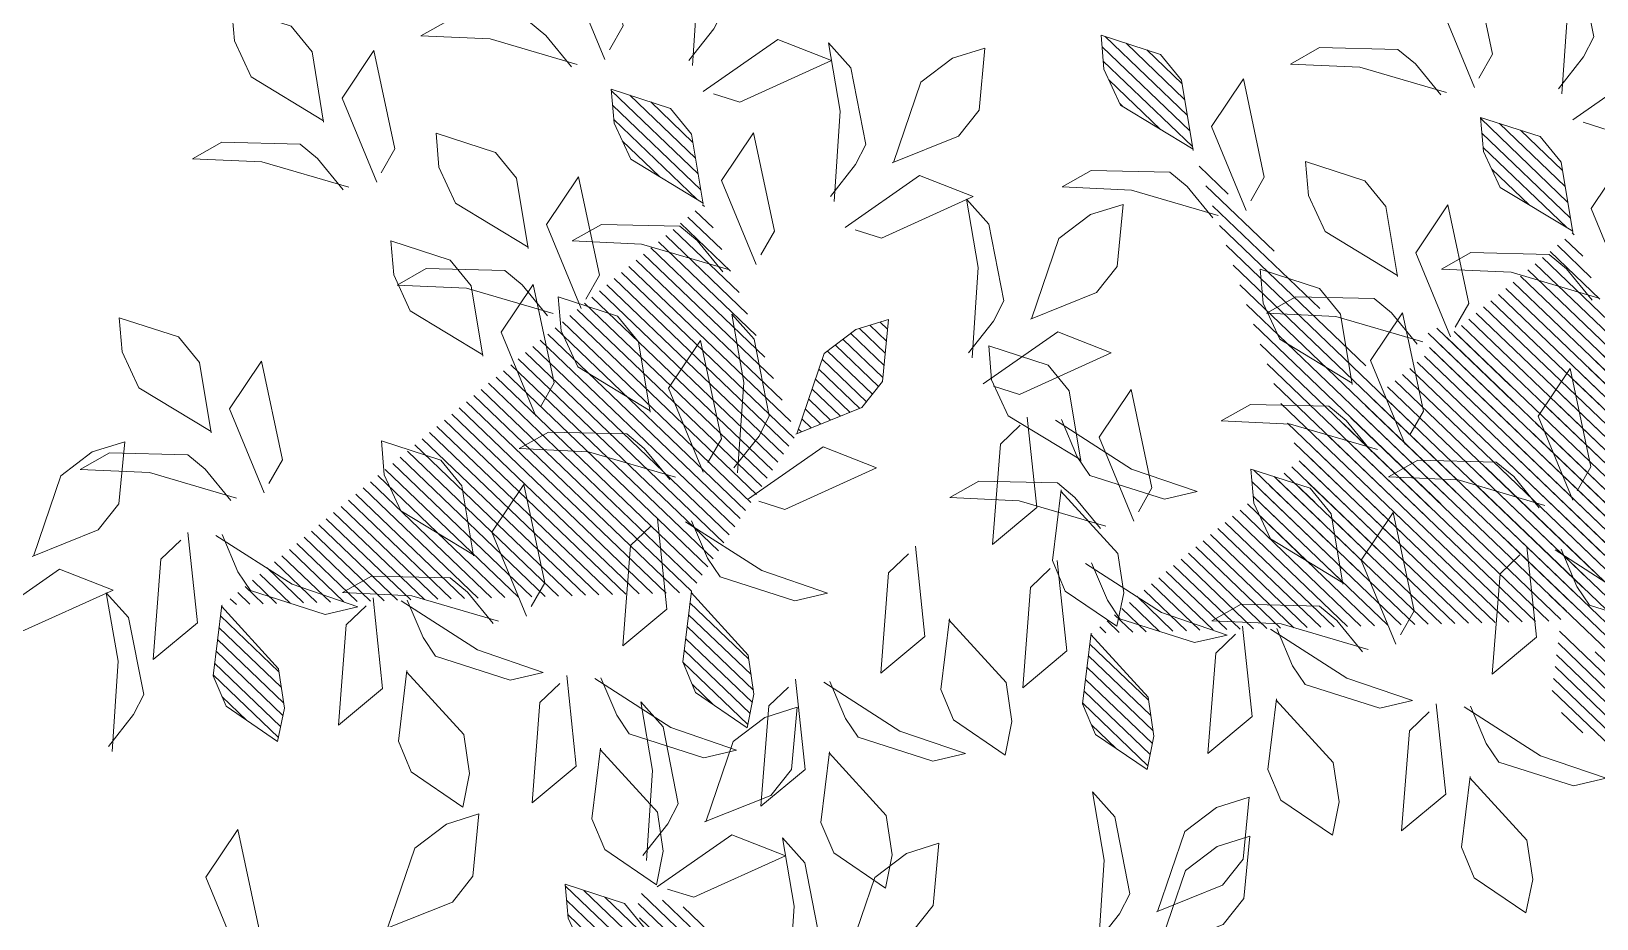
# Model space of a CAD drawing. Header units: centimetres. Extents: x 10243 to 22741, y 2279 to 4414.
# Drawn here: x 12167.81 to 12184.83, y 3120.76 to 3130.41 of the extents above; entities that cross this region are included whole.
import ezdxf

# ---------------------------------------------------------------- set-up
doc = ezdxf.new("R2010")
doc.units = ezdxf.units.CM
doc.header["$MEASUREMENT"] = 0
doc.layers.add('250', color=250, linetype='Continuous')
pattern_1 = [(45, (-1654801.513832, 54996.583929), (-0.0105615167031, 0.0105615167031), [])]

# ---------------------------------------------------------------- blocks, each defined once
blk = doc.blocks.new('U1')
at = {"lineweight": 0}
h = blk.add_hatch(dxfattribs=at)
h.set_pattern_fill('ANSI31', color=63, scale=0.11949, style=0)
h.set_pattern_definition(pattern_1)
edge = h.paths.add_edge_path()
edge.add_line((-2359702.9032, 78422.6832), (-2359702.8873, 78422.7934))
edge.add_line((-2359702.8873, 78422.7934), (-2359702.8553, 78422.8342))
edge.add_line((-2359702.8553, 78422.8342), (-2359702.763, 78422.8662))
edge.add_line((-2359702.763, 78422.8662), (-2359702.7665, 78422.8129))
edge.add_line((-2359702.7665, 78422.8129), (-2359702.7914, 78422.7562))
edge.add_line((-2359702.7914, 78422.7562), (-2359702.9032, 78422.6852))
edge.add_line((-2359703.1841, 78422.9027), (-2359703.1681, 78423.0129))
edge.add_line((-2359703.1681, 78423.0129), (-2359703.1362, 78423.0537))
edge.add_line((-2359703.1362, 78423.0537), (-2359703.0438, 78423.0856))
edge.add_line((-2359703.0438, 78423.0856), (-2359703.0474, 78423.0324))
edge.add_line((-2359703.0474, 78423.0324), (-2359703.0722, 78422.9756))
edge.add_line((-2359703.0722, 78422.9756), (-2359703.1841, 78422.9046))
edge.add_line((-2359703.5705, 78423.2847), (-2359703.6747, 78423.324))
edge.add_line((-2359703.6747, 78423.324), (-2359703.7077, 78423.364))
edge.add_line((-2359703.7077, 78423.364), (-2359703.719, 78423.461))
edge.add_line((-2359703.719, 78423.461), (-2359703.6678, 78423.4461))
edge.add_line((-2359703.6678, 78423.4461), (-2359703.6177, 78423.4096))
edge.add_line((-2359703.6177, 78423.4096), (-2359703.5725, 78423.2851))
edge.add_line((-2359703.8238, 78422.7678), (-2359703.808, 78422.6575))
edge.add_line((-2359703.808, 78422.6575), (-2359703.8271, 78422.6093))
edge.add_line((-2359703.8271, 78422.6093), (-2359703.9067, 78422.5527))
edge.add_line((-2359703.9067, 78422.5527), (-2359703.9183, 78422.6047))
edge.add_line((-2359703.9183, 78422.6047), (-2359703.9105, 78422.6662))
edge.add_line((-2359703.9105, 78422.6662), (-2359703.8232, 78422.7659))
edge.add_line((-2359703.4534, 78422.3657), (-2359703.4376, 78422.2554))
edge.add_line((-2359703.4376, 78422.2554), (-2359703.4567, 78422.2072))
edge.add_line((-2359703.4567, 78422.2072), (-2359703.5363, 78422.1505))
edge.add_line((-2359703.5363, 78422.1505), (-2359703.5479, 78422.2026))
edge.add_line((-2359703.5479, 78422.2026), (-2359703.5401, 78422.2641))
edge.add_line((-2359703.5401, 78422.2641), (-2359703.4528, 78422.3638))
edge.add_line((-2359702.683, 78423.3664), (-2359702.667, 78423.4766))
edge.add_line((-2359702.667, 78423.4766), (-2359702.6351, 78423.5175))
edge.add_line((-2359702.6351, 78423.5175), (-2359702.5428, 78423.5494))
edge.add_line((-2359702.5428, 78423.5494), (-2359702.5463, 78423.4962))
edge.add_line((-2359702.5463, 78423.4962), (-2359702.5712, 78423.4394))
edge.add_line((-2359702.5712, 78423.4394), (-2359702.683, 78423.3684))
h = blk.add_hatch(dxfattribs=at)
h.set_pattern_fill('ANSI31', color=41, scale=0.11949, style=0)
h.set_pattern_definition([(45, (-1654800.15585, 54996.655911), (-0.0105615167031, 0.0105615167031), [])])
edge = h.paths.add_edge_path()
edge.add_line((-2359701.9156, 78423.2977), (-2359701.8996, 78423.4079))
edge.add_line((-2359701.8996, 78423.4079), (-2359701.8677, 78423.4488))
edge.add_line((-2359701.8677, 78423.4488), (-2359701.7754, 78423.4807))
edge.add_line((-2359701.7754, 78423.4807), (-2359701.7789, 78423.4275))
edge.add_line((-2359701.7789, 78423.4275), (-2359701.8038, 78423.3707))
edge.add_line((-2359701.8038, 78423.3707), (-2359701.9156, 78423.2997))
edge.add_line((-2359702.0529, 78422.9354), (-2359702.1571, 78422.9747))
edge.add_line((-2359702.1571, 78422.9747), (-2359702.1901, 78423.0147))
edge.add_line((-2359702.1901, 78423.0147), (-2359702.2014, 78423.1118))
edge.add_line((-2359702.2014, 78423.1118), (-2359702.1502, 78423.0968))
edge.add_line((-2359702.1502, 78423.0968), (-2359702.1001, 78423.0603))
edge.add_line((-2359702.1001, 78423.0603), (-2359702.0548, 78422.9358))
edge.add_line((-2359701.8847, 78422.693), (-2359701.8689, 78422.5827))
edge.add_line((-2359701.8689, 78422.5827), (-2359701.888, 78422.5345))
edge.add_line((-2359701.888, 78422.5345), (-2359701.9676, 78422.4778))
edge.add_line((-2359701.9676, 78422.4778), (-2359701.9792, 78422.5299))
edge.add_line((-2359701.9792, 78422.5299), (-2359701.9714, 78422.5914))
edge.add_line((-2359701.9714, 78422.5914), (-2359701.8841, 78422.6911))
edge.add_line((-2359701.1503, 78422.6866), (-2359701.1345, 78422.5763))
edge.add_line((-2359701.1345, 78422.5763), (-2359701.1537, 78422.5281))
edge.add_line((-2359701.1537, 78422.5281), (-2359701.2332, 78422.4714))
edge.add_line((-2359701.2332, 78422.4714), (-2359701.2449, 78422.5235))
edge.add_line((-2359701.2449, 78422.5235), (-2359701.237, 78422.585))
edge.add_line((-2359701.237, 78422.585), (-2359701.1497, 78422.6847))
h = blk.add_hatch(dxfattribs=at)
h.set_pattern_fill('ANSI31', color=41, scale=0.11949, style=0)
h.set_pattern_definition(pattern_1)
edge = h.paths.add_edge_path()
edge.add_line((-2359703.2736, 78423.2257), (-2359703.2576, 78423.336))
edge.add_line((-2359703.2576, 78423.336), (-2359703.2257, 78423.3768))
edge.add_line((-2359703.2257, 78423.3768), (-2359703.1333, 78423.4087))
edge.add_line((-2359703.1333, 78423.4087), (-2359703.1369, 78423.3555))
edge.add_line((-2359703.1369, 78423.3555), (-2359703.1617, 78423.2987))
edge.add_line((-2359703.1617, 78423.2987), (-2359703.2736, 78423.2277))
edge.add_line((-2359703.4109, 78422.8634), (-2359703.5151, 78422.9027))
edge.add_line((-2359703.5151, 78422.9027), (-2359703.5481, 78422.9427))
edge.add_line((-2359703.5481, 78422.9427), (-2359703.5594, 78423.0398))
edge.add_line((-2359703.5594, 78423.0398), (-2359703.5082, 78423.0248))
edge.add_line((-2359703.5082, 78423.0248), (-2359703.4581, 78422.9883))
edge.add_line((-2359703.4581, 78422.9883), (-2359703.4128, 78422.8638))
edge.add_line((-2359703.2427, 78422.621), (-2359703.2269, 78422.5107))
edge.add_line((-2359703.2269, 78422.5107), (-2359703.246, 78422.4625))
edge.add_line((-2359703.246, 78422.4625), (-2359703.3256, 78422.4059))
edge.add_line((-2359703.3256, 78422.4059), (-2359703.3372, 78422.4579))
edge.add_line((-2359703.3372, 78422.4579), (-2359703.3294, 78422.5194))
edge.add_line((-2359703.3294, 78422.5194), (-2359703.2421, 78422.6191))
edge.add_line((-2359702.5083, 78422.6146), (-2359702.4925, 78422.5043))
edge.add_line((-2359702.4925, 78422.5043), (-2359702.5117, 78422.4562))
edge.add_line((-2359702.5117, 78422.4562), (-2359702.5912, 78422.3995))
edge.add_line((-2359702.5912, 78422.3995), (-2359702.6028, 78422.4515))
edge.add_line((-2359702.6028, 78422.4515), (-2359702.595, 78422.513))
edge.add_line((-2359702.595, 78422.513), (-2359702.5077, 78422.6127))
at = {"lineweight": 0, "true_color": 0x6c822b}
h = blk.add_hatch(dxfattribs=at)
h.set_pattern_fill('ANSI31', color=67, scale=0.11949, style=0)
h.set_pattern_definition([(45, (0, 4e-11), (-0.26826252426, 0.26826252426), [])])
edge = h.paths.add_edge_path()
edge.add_line((-2359701.4478, 78421.5133), (-2359701.4319, 78421.6236))
edge.add_line((-2359701.4319, 78421.6236), (-2359701.3999, 78421.6644))
edge.add_line((-2359701.3999, 78421.6644), (-2359701.3076, 78421.6963))
edge.add_line((-2359701.3076, 78421.6963), (-2359701.3111, 78421.6431))
edge.add_line((-2359701.3111, 78421.6431), (-2359701.336, 78421.5863))
edge.add_line((-2359701.336, 78421.5863), (-2359701.4478, 78421.5153))
edge.add_line((-2359701.7287, 78421.7328), (-2359701.7127, 78421.843))
edge.add_line((-2359701.7127, 78421.843), (-2359701.6808, 78421.8839))
edge.add_line((-2359701.6808, 78421.8839), (-2359701.5885, 78421.9158))
edge.add_line((-2359701.5885, 78421.9158), (-2359701.592, 78421.8626))
edge.add_line((-2359701.592, 78421.8626), (-2359701.6169, 78421.8058))
edge.add_line((-2359701.6169, 78421.8058), (-2359701.7287, 78421.7348))
edge.add_line((-2359702.1151, 78422.1148), (-2359702.2194, 78422.1541))
edge.add_line((-2359702.2194, 78422.1541), (-2359702.2523, 78422.1941))
edge.add_line((-2359702.2523, 78422.1941), (-2359702.2636, 78422.2912))
edge.add_line((-2359702.2636, 78422.2912), (-2359702.2124, 78422.2763))
edge.add_line((-2359702.2124, 78422.2763), (-2359702.1623, 78422.2398))
edge.add_line((-2359702.1623, 78422.2398), (-2359702.1171, 78422.1152))
edge.add_line((-2359702.3684, 78421.5979), (-2359702.3526, 78421.4877))
edge.add_line((-2359702.3526, 78421.4877), (-2359702.3717, 78421.4395))
edge.add_line((-2359702.3717, 78421.4395), (-2359702.4513, 78421.3828))
edge.add_line((-2359702.4513, 78421.3828), (-2359702.4629, 78421.4349))
edge.add_line((-2359702.4629, 78421.4349), (-2359702.4551, 78421.4964))
edge.add_line((-2359702.4551, 78421.4964), (-2359702.3678, 78421.596))
edge.add_line((-2359701.998, 78421.1958), (-2359701.9822, 78421.0856))
edge.add_line((-2359701.9822, 78421.0856), (-2359702.0014, 78421.0374))
edge.add_line((-2359702.0014, 78421.0374), (-2359702.0809, 78420.9807))
edge.add_line((-2359702.0809, 78420.9807), (-2359702.0925, 78421.0328))
edge.add_line((-2359702.0925, 78421.0328), (-2359702.0847, 78421.0943))
edge.add_line((-2359702.0847, 78421.0943), (-2359701.9974, 78421.1939))
edge.add_line((-2359701.2276, 78422.1966), (-2359701.2117, 78422.3068))
edge.add_line((-2359701.2117, 78422.3068), (-2359701.1797, 78422.3476))
edge.add_line((-2359701.1797, 78422.3476), (-2359701.0874, 78422.3796))
edge.add_line((-2359701.0874, 78422.3796), (-2359701.0909, 78422.3263))
edge.add_line((-2359701.0909, 78422.3263), (-2359701.1158, 78422.2695))
edge.add_line((-2359701.1158, 78422.2695), (-2359701.2276, 78422.1985))
at = {"lineweight": 0}
h = blk.add_hatch(dxfattribs=at)
h.set_pattern_fill('ANSI31', color=41, scale=0.11949, style=0)
h.set_pattern_definition([(45, (-1654800.058448, 54995.414081), (-0.0105615167031, 0.0105615167031), [])])
edge = h.paths.add_edge_path()
edge.add_line((-2359701.8182, 78422.0559), (-2359701.8022, 78422.1661))
edge.add_line((-2359701.8022, 78422.1661), (-2359701.7703, 78422.2069))
edge.add_line((-2359701.7703, 78422.2069), (-2359701.678, 78422.2389))
edge.add_line((-2359701.678, 78422.2389), (-2359701.6815, 78422.1856))
edge.add_line((-2359701.6815, 78422.1856), (-2359701.7064, 78422.1288))
edge.add_line((-2359701.7064, 78422.1288), (-2359701.8182, 78422.0579))
edge.add_line((-2359701.9555, 78421.6936), (-2359702.0597, 78421.7329))
edge.add_line((-2359702.0597, 78421.7329), (-2359702.0927, 78421.7729))
edge.add_line((-2359702.0927, 78421.7729), (-2359702.104, 78421.8699))
edge.add_line((-2359702.104, 78421.8699), (-2359702.0528, 78421.855))
edge.add_line((-2359702.0528, 78421.855), (-2359702.0027, 78421.8185))
edge.add_line((-2359702.0027, 78421.8185), (-2359701.9574, 78421.694))
edge.add_line((-2359701.7873, 78421.4511), (-2359701.7715, 78421.3409))
edge.add_line((-2359701.7715, 78421.3409), (-2359701.7906, 78421.2927))
edge.add_line((-2359701.7906, 78421.2927), (-2359701.8702, 78421.236))
edge.add_line((-2359701.8702, 78421.236), (-2359701.8818, 78421.2881))
edge.add_line((-2359701.8818, 78421.2881), (-2359701.874, 78421.3496))
edge.add_line((-2359701.874, 78421.3496), (-2359701.7867, 78421.4492))
edge.add_line((-2359701.0529, 78421.4447), (-2359701.0371, 78421.3345))
edge.add_line((-2359701.0371, 78421.3345), (-2359701.0563, 78421.2863))
edge.add_line((-2359701.0563, 78421.2863), (-2359701.1358, 78421.2296))
edge.add_line((-2359701.1358, 78421.2296), (-2359701.1475, 78421.2817))
edge.add_line((-2359701.1475, 78421.2817), (-2359701.1396, 78421.3432))
edge.add_line((-2359701.1396, 78421.3432), (-2359701.0523, 78421.4429))
h = blk.add_hatch(dxfattribs=at)
h.set_pattern_fill('ANSI31', color=63, scale=0.11949, style=0)
h.set_pattern_definition([(45, (-1654800.761517, 54995.259077), (-0.0105615167031, 0.0105615167031), [])])
edge = h.paths.add_edge_path()
edge.add_line((-2359702.1509, 78421.3583), (-2359702.1349, 78421.4686))
edge.add_line((-2359702.1349, 78421.4686), (-2359702.103, 78421.5094))
edge.add_line((-2359702.103, 78421.5094), (-2359702.0107, 78421.5413))
edge.add_line((-2359702.0107, 78421.5413), (-2359702.0142, 78421.4881))
edge.add_line((-2359702.0142, 78421.4881), (-2359702.0391, 78421.4313))
edge.add_line((-2359702.0391, 78421.4313), (-2359702.1509, 78421.3603))
edge.add_line((-2359702.4318, 78421.5778), (-2359702.4158, 78421.688))
edge.add_line((-2359702.4158, 78421.688), (-2359702.3839, 78421.7289))
edge.add_line((-2359702.3839, 78421.7289), (-2359702.2915, 78421.7608))
edge.add_line((-2359702.2915, 78421.7608), (-2359702.2951, 78421.7076))
edge.add_line((-2359702.2951, 78421.7076), (-2359702.3199, 78421.6508))
edge.add_line((-2359702.3199, 78421.6508), (-2359702.4318, 78421.5798))
edge.add_line((-2359702.8182, 78421.9598), (-2359702.9224, 78421.9991))
edge.add_line((-2359702.9224, 78421.9991), (-2359702.9554, 78422.0391))
edge.add_line((-2359702.9554, 78422.0391), (-2359702.9667, 78422.1362))
edge.add_line((-2359702.9667, 78422.1362), (-2359702.9155, 78422.1213))
edge.add_line((-2359702.9155, 78422.1213), (-2359702.8654, 78422.0847))
edge.add_line((-2359702.8654, 78422.0847), (-2359702.8201, 78421.9602))
edge.add_line((-2359703.0714, 78421.4429), (-2359703.0556, 78421.3327))
edge.add_line((-2359703.0556, 78421.3327), (-2359703.0748, 78421.2845))
edge.add_line((-2359703.0748, 78421.2845), (-2359703.1544, 78421.2278))
edge.add_line((-2359703.1544, 78421.2278), (-2359703.166, 78421.2799))
edge.add_line((-2359703.166, 78421.2799), (-2359703.1581, 78421.3414))
edge.add_line((-2359703.1581, 78421.3414), (-2359703.0709, 78421.441))
edge.add_line((-2359702.7011, 78421.0408), (-2359702.6853, 78420.9306))
edge.add_line((-2359702.6853, 78420.9306), (-2359702.7044, 78420.8824))
edge.add_line((-2359702.7044, 78420.8824), (-2359702.784, 78420.8257))
edge.add_line((-2359702.784, 78420.8257), (-2359702.7956, 78420.8778))
edge.add_line((-2359702.7956, 78420.8778), (-2359702.7878, 78420.9393))
edge.add_line((-2359702.7878, 78420.9393), (-2359702.7005, 78421.0389))
edge.add_line((-2359701.9307, 78422.0416), (-2359701.9147, 78422.1518))
edge.add_line((-2359701.9147, 78422.1518), (-2359701.8828, 78422.1926))
edge.add_line((-2359701.8828, 78422.1926), (-2359701.7904, 78422.2245))
edge.add_line((-2359701.7904, 78422.2245), (-2359701.794, 78422.1713))
edge.add_line((-2359701.794, 78422.1713), (-2359701.8189, 78422.1145))
edge.add_line((-2359701.8189, 78422.1145), (-2359701.9307, 78422.0435))
h = blk.add_hatch(dxfattribs=at)
h.set_pattern_fill('ANSI31', color=63, scale=0.11949, style=0)
h.set_pattern_definition([(45, (-1654799.55744, 54995.25762), (-0.0105615167031, 0.0105615167031), [])])
edge = h.paths.add_edge_path()
edge.add_line((-2359700.9468, 78421.3569), (-2359700.9309, 78421.4671))
edge.add_line((-2359700.9309, 78421.4671), (-2359700.8989, 78421.5079))
edge.add_line((-2359700.8989, 78421.5079), (-2359700.8066, 78421.5399))
edge.add_line((-2359700.8066, 78421.5399), (-2359700.8101, 78421.4866))
edge.add_line((-2359700.8101, 78421.4866), (-2359700.835, 78421.4298))
edge.add_line((-2359700.835, 78421.4298), (-2359700.9468, 78421.3589))
edge.add_line((-2359701.2277, 78421.5763), (-2359701.2117, 78421.6866))
edge.add_line((-2359701.2117, 78421.6866), (-2359701.1798, 78421.7274))
edge.add_line((-2359701.1798, 78421.7274), (-2359701.0874, 78421.7593))
edge.add_line((-2359701.0874, 78421.7593), (-2359701.091, 78421.7061))
edge.add_line((-2359701.091, 78421.7061), (-2359701.1159, 78421.6493))
edge.add_line((-2359701.1159, 78421.6493), (-2359701.2277, 78421.5783))
edge.add_line((-2359701.6141, 78421.9584), (-2359701.7183, 78421.9977))
edge.add_line((-2359701.7183, 78421.9977), (-2359701.7513, 78422.0377))
edge.add_line((-2359701.7513, 78422.0377), (-2359701.7626, 78422.1347))
edge.add_line((-2359701.7626, 78422.1347), (-2359701.7114, 78422.1198))
edge.add_line((-2359701.7114, 78422.1198), (-2359701.6613, 78422.0833))
edge.add_line((-2359701.6613, 78422.0833), (-2359701.6161, 78421.9588))
edge.add_line((-2359701.8674, 78421.4415), (-2359701.8516, 78421.3312))
edge.add_line((-2359701.8516, 78421.3312), (-2359701.8707, 78421.283))
edge.add_line((-2359701.8707, 78421.283), (-2359701.9503, 78421.2263))
edge.add_line((-2359701.9503, 78421.2263), (-2359701.9619, 78421.2784))
edge.add_line((-2359701.9619, 78421.2784), (-2359701.9541, 78421.3399))
edge.add_line((-2359701.9541, 78421.3399), (-2359701.8668, 78421.4396))
edge.add_line((-2359701.497, 78421.0393), (-2359701.4812, 78420.9291))
edge.add_line((-2359701.4812, 78420.9291), (-2359701.5003, 78420.8809))
edge.add_line((-2359701.5003, 78420.8809), (-2359701.5799, 78420.8242))
edge.add_line((-2359701.5799, 78420.8242), (-2359701.5915, 78420.8763))
edge.add_line((-2359701.5915, 78420.8763), (-2359701.5837, 78420.9378))
edge.add_line((-2359701.5837, 78420.9378), (-2359701.4964, 78421.0375))
edge.add_line((-2359700.7266, 78422.0401), (-2359700.7107, 78422.1503))
edge.add_line((-2359700.7107, 78422.1503), (-2359700.6787, 78422.1911))
edge.add_line((-2359700.6787, 78422.1911), (-2359700.5864, 78422.2231))
edge.add_line((-2359700.5864, 78422.2231), (-2359700.5899, 78422.1698))
edge.add_line((-2359700.5899, 78422.1698), (-2359700.6148, 78422.1131))
edge.add_line((-2359700.6148, 78422.1131), (-2359700.7266, 78422.0421))
at = {"color": 67, "lineweight": 0, "true_color": 0x6c822b}
for points in [[(-2359701.7141, 78423.517), (-2359701.6751, 78423.5666), (-2359701.6484, 78423.5897), (-2359701.5259, 78423.595), (-2359701.4798, 78423.5702), (-2359701.5881, 78423.5631), (-2359701.723, 78423.5205)], [(-2359702.683, 78423.3664), (-2359702.667, 78423.4766), (-2359702.6351, 78423.5175), (-2359702.5428, 78423.5494), (-2359702.5463, 78423.4962), (-2359702.5712, 78423.4394), (-2359702.683, 78423.3684)], [(-2359702.2125, 78423.3567), (-2359702.3168, 78423.396), (-2359702.3497, 78423.436), (-2359702.361, 78423.533), (-2359702.3098, 78423.5181), (-2359702.2597, 78423.4816), (-2359702.2145, 78423.3571)], [(-2359702.1149, 78423.306), (-2359702.155, 78423.3549), (-2359702.1718, 78423.3858), (-2359702.1506, 78423.5066), (-2359702.1164, 78423.5463), (-2359702.1328, 78423.439), (-2359702.1203, 78423.2981)], [(-2359701.9354, 78423.47), (-2359701.9761, 78423.4563), (-2359702.1207, 78423.5184), (-2359702.0377, 78423.5528), (-2359701.9194, 78423.474)], [(-2359701.9156, 78423.2977), (-2359701.8996, 78423.4079), (-2359701.8677, 78423.4488), (-2359701.7754, 78423.4807), (-2359701.7789, 78423.4275), (-2359701.8038, 78423.3707), (-2359701.9156, 78423.2997)], [(-2359702.0039, 78423.2167), (-2359702.026, 78423.2536), (-2359701.9966, 78423.4081), (-2359701.945, 78423.3345), (-2359701.9966, 78423.202)], [(-2359703.3619, 78423.1448), (-2359703.384, 78423.1816), (-2359703.3546, 78423.3361), (-2359703.303, 78423.2625), (-2359703.3546, 78423.13)], [(-2359702.9985, 78423.1624), (-2359702.9825, 78423.2726), (-2359702.9506, 78423.3134), (-2359702.8583, 78423.3453), (-2359702.8618, 78423.2921), (-2359702.8867, 78423.2353), (-2359702.9985, 78423.1643)], [(-2359702.7114, 78423.2601), (-2359702.6724, 78423.3098), (-2359702.6457, 78423.3329), (-2359702.5232, 78423.3382), (-2359702.4771, 78423.3134), (-2359702.5854, 78423.3063), (-2359702.7203, 78423.2637)], [(-2359702.1525, 78423.2529), (-2359702.1932, 78423.2393), (-2359702.3378, 78423.3013), (-2359702.2548, 78423.3358), (-2359702.1365, 78423.257)], [(-2359701.7289, 78423.1534), (-2359701.751, 78423.1902), (-2359701.7215, 78423.3447), (-2359701.67, 78423.2711), (-2359701.7215, 78423.1387)], [(-2359702.4233, 78423.1077), (-2359702.5275, 78423.1471), (-2359702.5605, 78423.1871), (-2359702.5718, 78423.2841), (-2359702.5205, 78423.2692), (-2359702.4704, 78423.2327), (-2359702.4252, 78423.1081)], [(-2359702.3256, 78423.0571), (-2359702.3657, 78423.1059), (-2359702.3825, 78423.1369), (-2359702.3613, 78423.2577), (-2359702.3271, 78423.2974), (-2359702.3435, 78423.1901), (-2359702.331, 78423.0492)], [(-2359703.0868, 78423.0814), (-2359703.1089, 78423.1182), (-2359703.0795, 78423.2728), (-2359703.0279, 78423.1992), (-2359703.0795, 78423.0667)], [(-2359701.944, 78423.1914), (-2359701.905, 78423.2411), (-2359701.8783, 78423.2642), (-2359701.7558, 78423.2695), (-2359701.7097, 78423.2447), (-2359701.818, 78423.2376), (-2359701.9529, 78423.195)], [(-2359701.5663, 78423.0674), (-2359701.5503, 78423.1776), (-2359701.5184, 78423.2184), (-2359701.426, 78423.2504), (-2359701.4296, 78423.1971), (-2359701.4544, 78423.1403), (-2359701.5663, 78423.0694)], [(-2359703.302, 78423.1194), (-2359703.2629, 78423.1691), (-2359703.2363, 78423.1922), (-2359703.1138, 78423.1975), (-2359703.0676, 78423.1727), (-2359703.1759, 78423.1656), (-2359703.3109, 78423.123)], [(-2359701.6689, 78423.1281), (-2359701.6299, 78423.1777), (-2359701.6033, 78423.2008), (-2359701.4807, 78423.2061), (-2359701.4346, 78423.1813), (-2359701.5429, 78423.1742), (-2359701.6778, 78423.1316)], [(-2359702.9242, 78422.9954), (-2359702.9083, 78423.1056), (-2359702.8763, 78423.1465), (-2359702.784, 78423.1784), (-2359702.7876, 78423.1252), (-2359702.8124, 78423.0684), (-2359702.9243, 78422.9974)], [(-2359701.6546, 78422.9864), (-2359701.6767, 78423.0232), (-2359701.6473, 78423.1778), (-2359701.5957, 78423.1042), (-2359701.6473, 78422.9717)], [(-2359701.8261, 78422.9746), (-2359701.8101, 78423.0849), (-2359701.7782, 78423.1257), (-2359701.6859, 78423.1576), (-2359701.6894, 78423.1044), (-2359701.7143, 78423.0476), (-2359701.8261, 78422.9766)], [(-2359701.1394, 78422.9561), (-2359701.1235, 78423.0663), (-2359701.0915, 78423.1071), (-2359700.9992, 78423.1391), (-2359701.0027, 78423.0858), (-2359701.0276, 78423.029), (-2359701.1395, 78422.9581)], [(-2359703.0269, 78423.0561), (-2359702.9879, 78423.1058), (-2359702.9612, 78423.1288), (-2359702.8387, 78423.1342), (-2359702.7926, 78423.1093), (-2359702.9009, 78423.1022), (-2359703.0358, 78423.0596)], [(-2359701.9552, 78422.8847), (-2359701.9954, 78422.9336), (-2359702.0121, 78422.9646), (-2359701.991, 78423.0853), (-2359701.9568, 78423.1251), (-2359701.9732, 78423.0178), (-2359701.9606, 78422.8768)], [(-2359703.0126, 78422.9144), (-2359703.0347, 78422.9512), (-2359703.0052, 78423.1058), (-2359702.9537, 78423.0322), (-2359703.0052, 78422.8997)], [(-2359702.0529, 78422.9354), (-2359702.1571, 78422.9747), (-2359702.1901, 78423.0147), (-2359702.2014, 78423.1118), (-2359702.1502, 78423.0968), (-2359702.1001, 78423.0603), (-2359702.0548, 78422.9358)], [(-2359702.3632, 78423.004), (-2359702.4039, 78422.9904), (-2359702.5485, 78423.0524), (-2359702.4656, 78423.0869), (-2359702.3473, 78423.008)], [(-2359702.4974, 78422.8841), (-2359702.4815, 78422.9943), (-2359702.4495, 78423.0352), (-2359702.3572, 78423.0671), (-2359702.3607, 78423.0139), (-2359702.3856, 78422.9571), (-2359702.4974, 78422.8861)], [(-2359701.9144, 78422.8937), (-2359701.9365, 78422.9305), (-2359701.9071, 78423.085), (-2359701.8555, 78423.0114), (-2359701.9071, 78422.8789)], [(-2359701.2278, 78422.8751), (-2359701.2499, 78422.9119), (-2359701.2204, 78423.0665), (-2359701.1689, 78422.9929), (-2359701.2204, 78422.8604)], [(-2359703.2724, 78422.8217), (-2359703.2945, 78422.8585), (-2359703.2651, 78423.0131), (-2359703.2135, 78422.9395), (-2359703.2651, 78422.807)], [(-2359702.5858, 78422.8031), (-2359702.6079, 78422.8399), (-2359702.5784, 78422.9945), (-2359702.5269, 78422.9209), (-2359702.5784, 78422.7884)], [(-2359702.9527, 78422.8891), (-2359702.9136, 78422.9388), (-2359702.887, 78422.9619), (-2359702.7645, 78422.9672), (-2359702.7183, 78422.9424), (-2359702.8266, 78422.9353), (-2359702.9616, 78422.8927)], [(-2359702.4685, 78422.9497), (-2359702.4919, 78422.8911), (-2359702.511, 78422.8614), (-2359702.627, 78422.8217), (-2359702.6783, 78422.8326), (-2359702.5764, 78422.8699), (-2359702.459, 78422.9488)], [(-2359702.4038, 78422.9424), (-2359702.3723, 78422.9133), (-2359702.3569, 78422.7567), (-2359702.4271, 78422.8128), (-2359702.4151, 78422.9544)], [(-2359701.8545, 78422.8684), (-2359701.8155, 78422.918), (-2359701.7888, 78422.9411), (-2359701.6663, 78422.9464), (-2359701.6202, 78422.9216), (-2359701.7285, 78422.9145), (-2359701.8634, 78422.8719)], [(-2359700.8556, 78422.7687), (-2359700.9598, 78422.8081), (-2359700.9928, 78422.8481), (-2359701.0041, 78422.9451), (-2359700.9529, 78422.9302), (-2359700.9028, 78422.8937), (-2359700.8576, 78422.7691)], [(-2359701.5452, 78422.7552), (-2359701.5293, 78422.8654), (-2359701.4973, 78422.9062), (-2359701.405, 78422.9382), (-2359701.4085, 78422.8849), (-2359701.4334, 78422.8281), (-2359701.5452, 78422.7572)], [(-2359701.1679, 78422.8498), (-2359701.1288, 78422.8995), (-2359701.1022, 78422.9226), (-2359700.9797, 78422.9279), (-2359700.9335, 78422.903), (-2359701.0418, 78422.8959), (-2359701.1767, 78422.8534)], [(-2359701.9929, 78422.8317), (-2359702.0336, 78422.818), (-2359702.1782, 78422.8801), (-2359702.0952, 78422.9146), (-2359701.9769, 78422.8357)], [(-2359703.2125, 78422.7964), (-2359703.1735, 78422.8461), (-2359703.1468, 78422.8691), (-2359703.0243, 78422.8745), (-2359702.9781, 78422.8496), (-2359703.0865, 78422.8425), (-2359703.2214, 78422.7999)], [(-2359702.9032, 78422.6832), (-2359702.8873, 78422.7934), (-2359702.8553, 78422.8342), (-2359702.763, 78422.8662), (-2359702.7665, 78422.8129), (-2359702.7914, 78422.7562), (-2359702.9032, 78422.6852)], [(-2359702.5259, 78422.7778), (-2359702.4868, 78422.8275), (-2359702.4602, 78422.8506), (-2359702.3376, 78422.8559), (-2359702.2915, 78422.8311), (-2359702.3998, 78422.824), (-2359702.5347, 78422.7814)], [(-2359702.4658, 78422.8398), (-2359702.45, 78422.7295), (-2359702.4691, 78422.6813), (-2359702.5487, 78422.6246), (-2359702.5603, 78422.6767), (-2359702.5525, 78422.7382), (-2359702.4652, 78422.8379)], [(-2359701.8874, 78422.8029), (-2359701.9108, 78422.7442), (-2359701.9299, 78422.7146), (-2359702.0459, 78422.6749), (-2359702.0972, 78422.6857), (-2359701.9953, 78422.7231), (-2359701.8779, 78422.802)], [(-2359701.8227, 78422.7956), (-2359701.7912, 78422.7665), (-2359701.7758, 78422.6099), (-2359701.846, 78422.666), (-2359701.834, 78422.8076)], [(-2359701.153, 78422.7966), (-2359701.1765, 78422.7379), (-2359701.1955, 78422.7082), (-2359701.3116, 78422.6686), (-2359701.3629, 78422.6794), (-2359701.261, 78422.7167), (-2359701.1435, 78422.7957)], [(-2359701.0884, 78422.7892), (-2359701.0568, 78422.7601), (-2359701.0415, 78422.6035), (-2359701.1117, 78422.6596), (-2359701.0996, 78422.8012)], [(-2359702.9916, 78422.6022), (-2359703.0136, 78422.639), (-2359702.9842, 78422.7936), (-2359702.9326, 78422.72), (-2359702.9842, 78422.5875)], [(-2359702.225, 78422.7445), (-2359702.1935, 78422.7154), (-2359702.1781, 78422.5588), (-2359702.2483, 78422.6149), (-2359702.2363, 78422.7565)], [(-2359700.7956, 78422.665), (-2359700.8363, 78422.6514), (-2359700.9809, 78422.7134), (-2359700.8979, 78422.7479), (-2359700.7796, 78422.669)], [(-2359703.2454, 78422.731), (-2359703.2688, 78422.6723), (-2359703.2879, 78422.6426), (-2359703.4039, 78422.603), (-2359703.4552, 78422.6138), (-2359703.3533, 78422.6511), (-2359703.2358, 78422.7301)], [(-2359703.1807, 78422.7236), (-2359703.1492, 78422.6945), (-2359703.1338, 78422.5379), (-2359703.204, 78422.594), (-2359703.1919, 78422.7356)], [(-2359702.511, 78422.7246), (-2359702.5345, 78422.6659), (-2359702.5535, 78422.6362), (-2359702.6695, 78422.5966), (-2359702.7208, 78422.6074), (-2359702.6189, 78422.6447), (-2359702.5015, 78422.7237)], [(-2359702.4464, 78422.7172), (-2359702.4148, 78422.6881), (-2359702.3995, 78422.5315), (-2359702.4697, 78422.5876), (-2359702.4576, 78422.7292)], [(-2359701.5737, 78422.6489), (-2359701.5346, 78422.6986), (-2359701.508, 78422.7217), (-2359701.3855, 78422.727), (-2359701.3393, 78422.7021), (-2359701.4476, 78422.695), (-2359701.5825, 78422.6524)], [(-2359700.9687, 78422.4692), (-2359701.0088, 78422.518), (-2359701.0256, 78422.549), (-2359701.0044, 78422.6698), (-2359700.9702, 78422.7095), (-2359700.9866, 78422.6022), (-2359700.9741, 78422.4612)], [(-2359701.8847, 78422.693), (-2359701.8689, 78422.5827), (-2359701.888, 78422.5345), (-2359701.9676, 78422.4778), (-2359701.9792, 78422.5299), (-2359701.9714, 78422.5914), (-2359701.8841, 78422.6911)], [(-2359701.4404, 78422.6881), (-2359701.4638, 78422.6294), (-2359701.4829, 78422.5997), (-2359701.5989, 78422.56), (-2359701.6502, 78422.5709), (-2359701.5483, 78422.6082), (-2359701.4309, 78422.6872)], [(-2359701.3758, 78422.6807), (-2359701.3442, 78422.6516), (-2359701.3288, 78422.495), (-2359701.3991, 78422.5511), (-2359701.387, 78422.6927)], [(-2359701.1503, 78422.6866), (-2359701.1345, 78422.5763), (-2359701.1537, 78422.5281), (-2359701.2332, 78422.4714), (-2359701.2449, 78422.5235), (-2359701.237, 78422.585), (-2359701.1497, 78422.6847)], [(-2359702.9316, 78422.5769), (-2359702.8926, 78422.6266), (-2359702.8659, 78422.6497), (-2359702.7434, 78422.655), (-2359702.6973, 78422.6302), (-2359702.8056, 78422.6231), (-2359702.9405, 78422.5805)], [(-2359702.287, 78422.6419), (-2359702.2712, 78422.5316), (-2359702.2903, 78422.4835), (-2359702.3699, 78422.4268), (-2359702.3815, 78422.4789), (-2359702.3737, 78422.5403), (-2359702.2864, 78422.64)], [(-2359702.7984, 78422.6161), (-2359702.8218, 78422.5574), (-2359702.8409, 78422.5277), (-2359702.9569, 78422.4881), (-2359703.0082, 78422.4989), (-2359702.9063, 78422.5362), (-2359702.7888, 78422.6152)], [(-2359702.7337, 78422.6087), (-2359702.7022, 78422.5796), (-2359702.6868, 78422.423), (-2359702.757, 78422.4791), (-2359702.745, 78422.6207)], [(-2359701.4377, 78422.5781), (-2359701.4219, 78422.4678), (-2359701.441, 78422.4196), (-2359701.5206, 78422.3629), (-2359701.5322, 78422.415), (-2359701.5244, 78422.4765), (-2359701.4371, 78422.5762)], [(-2359702.0335, 78422.5402), (-2359702.0019, 78422.5112), (-2359701.9866, 78422.3546), (-2359702.0568, 78422.4106), (-2359702.0447, 78422.5523)], [(-2359701.7405, 78422.5604), (-2359701.764, 78422.5017), (-2359701.783, 78422.4721), (-2359701.899, 78422.4324), (-2359701.9503, 78422.4432), (-2359701.8484, 78422.4806), (-2359701.731, 78422.5595)], [(-2359701.6759, 78422.553), (-2359701.6443, 78422.5239), (-2359701.629, 78422.3673), (-2359701.6992, 78422.4234), (-2359701.6871, 78422.5651)], [(-2359702.0981, 78422.5476), (-2359702.1216, 78422.4889), (-2359702.1406, 78422.4593), (-2359702.2566, 78422.4196), (-2359702.3079, 78422.4304), (-2359702.206, 78422.4678), (-2359702.0886, 78422.5467)], [(-2359702.7957, 78422.5061), (-2359702.7799, 78422.3958), (-2359702.799, 78422.3477), (-2359702.8786, 78422.291), (-2359702.8902, 78422.343), (-2359702.8824, 78422.4045), (-2359702.7951, 78422.5042)], [(-2359701.898, 78422.3319), (-2359702.0022, 78422.3712), (-2359702.0352, 78422.4112), (-2359702.0465, 78422.5082), (-2359701.9953, 78422.4933), (-2359701.9452, 78422.4568), (-2359701.9, 78422.3322)], [(-2359701.8004, 78422.2812), (-2359701.8405, 78422.33), (-2359701.8573, 78422.361), (-2359701.8361, 78422.4818), (-2359701.8019, 78422.5215), (-2359701.8183, 78422.4142), (-2359701.8057, 78422.2733)], [(-2359703.0985, 78422.4884), (-2359703.1219, 78422.4297), (-2359703.141, 78422.4001), (-2359703.257, 78422.3604), (-2359703.3083, 78422.3712), (-2359703.2064, 78422.4086), (-2359703.089, 78422.4875)], [(-2359703.0339, 78422.481), (-2359703.0023, 78422.452), (-2359702.9869, 78422.2954), (-2359703.0572, 78422.3514), (-2359703.0451, 78422.4931)], [(-2359702.0954, 78422.4376), (-2359702.0796, 78422.3274), (-2359702.0988, 78422.2792), (-2359702.1783, 78422.2225), (-2359702.1899, 78422.2746), (-2359702.1821, 78422.3361), (-2359702.0948, 78422.4358)], [(-2359701.7378, 78422.4504), (-2359701.722, 78422.3402), (-2359701.7412, 78422.292), (-2359701.8207, 78422.2353), (-2359701.8323, 78422.2874), (-2359701.8245, 78422.3489), (-2359701.7372, 78422.4485)], [(-2359703.0958, 78422.3784), (-2359703.08, 78422.2682), (-2359703.0991, 78422.22), (-2359703.1787, 78422.1633), (-2359703.1903, 78422.2154), (-2359703.1825, 78422.2769), (-2359703.0952, 78422.3765)], [(-2359702.5034, 78422.1262), (-2359702.5436, 78422.175), (-2359702.5603, 78422.206), (-2359702.5392, 78422.3268), (-2359702.505, 78422.3665), (-2359702.5213, 78422.2592), (-2359702.5088, 78422.1183)], [(-2359702.6011, 78422.1769), (-2359702.7053, 78422.2162), (-2359702.7383, 78422.2562), (-2359702.7496, 78422.3532), (-2359702.6984, 78422.3383), (-2359702.6483, 78422.3018), (-2359702.603, 78422.1772)], [(-2359701.397, 78422.1754), (-2359701.5012, 78422.2147), (-2359701.5342, 78422.2547), (-2359701.5455, 78422.3517), (-2359701.4943, 78422.3368), (-2359701.4442, 78422.3003), (-2359701.399, 78422.1758)], [(-2359701.1757, 78422.144), (-2359701.1977, 78422.1808), (-2359701.1683, 78422.3353), (-2359701.1167, 78422.2617), (-2359701.1683, 78422.1293)], [(-2359701.838, 78422.2281), (-2359701.8787, 78422.2145), (-2359702.0233, 78422.2765), (-2359701.9403, 78422.311), (-2359701.822, 78422.2322)], [(-2359702.601, 78422.1157), (-2359702.7052, 78422.155), (-2359702.7382, 78422.195), (-2359702.7495, 78422.292), (-2359702.6982, 78422.2771), (-2359702.6481, 78422.2406), (-2359702.6029, 78422.1161)], [(-2359702.1151, 78422.1148), (-2359702.2194, 78422.1541), (-2359702.2523, 78422.1941), (-2359702.2636, 78422.2912), (-2359702.2124, 78422.2763), (-2359702.1623, 78422.2398), (-2359702.1171, 78422.1152)], [(-2359702.0175, 78422.0642), (-2359702.0576, 78422.113), (-2359702.0744, 78422.144), (-2359702.0532, 78422.2648), (-2359702.019, 78422.3045), (-2359702.0354, 78422.1972), (-2359702.0229, 78422.0563)], [(-2359701.8182, 78422.0559), (-2359701.8022, 78422.1661), (-2359701.7703, 78422.2069), (-2359701.678, 78422.2389), (-2359701.6815, 78422.1856), (-2359701.7064, 78422.1288), (-2359701.8182, 78422.0579)]]:
    blk.add_lwpolyline(points, dxfattribs=at)
at = {"color": 63, "lineweight": 0}
for points in [[(-2359703.2736, 78423.2257), (-2359703.2576, 78423.336), (-2359703.2257, 78423.3768), (-2359703.1333, 78423.4087), (-2359703.1369, 78423.3555), (-2359703.1617, 78423.2987), (-2359703.2736, 78423.2277)], [(-2359701.6336, 78422.6742), (-2359701.6557, 78422.711), (-2359701.6262, 78422.8656), (-2359701.5747, 78422.792), (-2359701.6262, 78422.6595)], [(-2359702.5083, 78422.6146), (-2359702.4925, 78422.5043), (-2359702.5117, 78422.4562), (-2359702.5912, 78422.3995), (-2359702.6028, 78422.4515), (-2359702.595, 78422.513), (-2359702.5077, 78422.6127)]]:
    blk.add_lwpolyline(points, dxfattribs=at)
at = {"layer": '250', "lineweight": 0}
for points in [[(-2359701.8978, 78423.523), (-2359701.9379, 78423.5719), (-2359701.9547, 78423.6028), (-2359701.9335, 78423.7236), (-2359701.8993, 78423.7634), (-2359701.9157, 78423.6561), (-2359701.9031, 78423.5151)], [(-2359701.7741, 78423.5423), (-2359701.7962, 78423.5791), (-2359701.7667, 78423.7336), (-2359701.7151, 78423.66), (-2359701.7667, 78423.5275)], [(-2359703.2558, 78423.451), (-2359703.2959, 78423.4999), (-2359703.3127, 78423.5309), (-2359703.2915, 78423.6516), (-2359703.2573, 78423.6914), (-2359703.2737, 78423.5841), (-2359703.2611, 78423.4431)], [(-2359703.132, 78423.4703), (-2359703.1541, 78423.5071), (-2359703.1247, 78423.6617), (-2359703.0731, 78423.5881), (-2359703.1247, 78423.4556)], [(-2359701.325, 78423.4384), (-2359701.3091, 78423.5486), (-2359701.2771, 78423.5894), (-2359701.1848, 78423.6214), (-2359701.1883, 78423.5681), (-2359701.2132, 78423.5114), (-2359701.325, 78423.4404)], [(-2359701.4134, 78423.3574), (-2359701.4355, 78423.3942), (-2359701.406, 78423.5488), (-2359701.3545, 78423.4752), (-2359701.406, 78423.3427)], [(-2359703.0721, 78423.445), (-2359703.0331, 78423.4947), (-2359703.0064, 78423.5177), (-2359702.8839, 78423.5231), (-2359702.8378, 78423.4982), (-2359702.9461, 78423.4911), (-2359703.081, 78423.4485)], [(-2359703.2934, 78423.398), (-2359703.3341, 78423.3843), (-2359703.4787, 78423.4464), (-2359703.3957, 78423.4809), (-2359703.2774, 78423.402)], [(-2359702.7714, 78423.2854), (-2359702.7934, 78423.3222), (-2359702.764, 78423.4768), (-2359702.7124, 78423.4032), (-2359702.764, 78423.2707)], [(-2359701.6405, 78423.2343), (-2359701.6246, 78423.3446), (-2359701.5926, 78423.3854), (-2359701.5003, 78423.4173), (-2359701.5038, 78423.3641), (-2359701.5287, 78423.3073), (-2359701.6405, 78423.2363)], [(-2359701.3535, 78423.3321), (-2359701.3144, 78423.3818), (-2359701.2878, 78423.4049), (-2359701.1653, 78423.4102), (-2359701.1191, 78423.3853), (-2359701.2274, 78423.3782), (-2359701.3623, 78423.3357)]]:
    blk.add_lwpolyline(points, dxfattribs=at)

msp = doc.modelspace()

# ---------------------------------------------------------------- block references
at = {"extrusion": (7.374e-13, 3.02e-14, -1), "xscale": 6.952506840120427, "yscale": 6.952506840120427, "zscale": 6.952506840120427, "rotation": 358.8247405303607}
msp.add_blockref('U1', (16379034.121, -878490.772, 0), dxfattribs=at)

doc.saveas('drawing.dxf')
